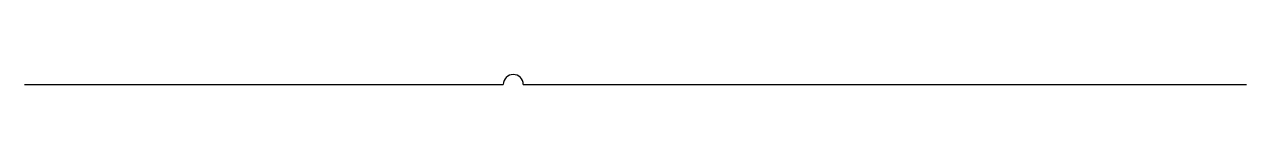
# Model space of a CAD drawing. Units: millimetres at full size, sheet at 1:100. Extents: x -15551 to 15061, y -3490 to -3240.
import ezdxf

# ---------------------------------------------------------------- set-up
doc = ezdxf.new("R2010")
doc.units = ezdxf.units.MM
doc.header["$LTSCALE"] = 100
doc.layers.add('0-0', color=7, linetype='Continuous')

msp = doc.modelspace()

# ---------------------------------------------------------------- linework, layer by layer
at = {"layer": '0-0'}
for p, q in [((-15551, -3489.8), (-3556.1, -3489.8)), ((-3056.1, -3489.8), (15061.2, -3489.8))]:
    msp.add_line(p, q, dxfattribs=at)
msp.add_arc((-3306.1, -3489.8), 250, 0, 180, dxfattribs=at)

doc.saveas('drawing.dxf')
